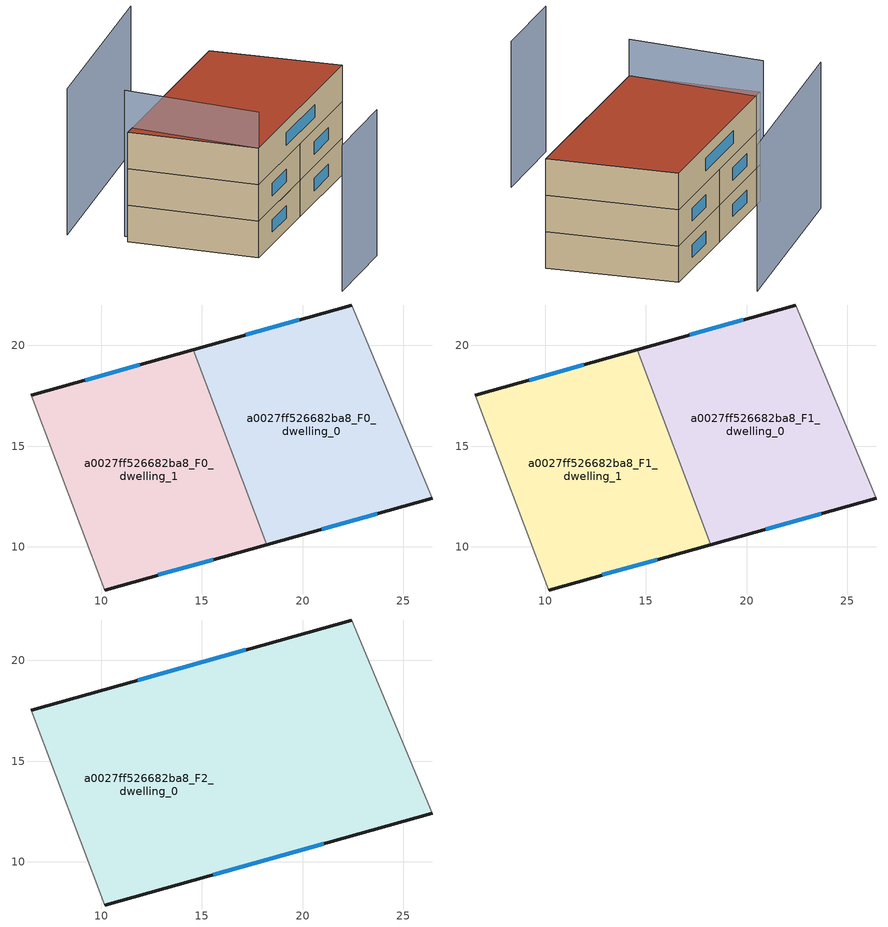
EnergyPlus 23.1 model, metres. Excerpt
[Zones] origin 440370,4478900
a0027ff526682ba8_F0_dwelling_0
 floor ground (EU_floor_Construction): 22.44,22.01 26.42,12.41 18.22,10.11 14.58,19.79 z0
 wall outside (EU_wall_Construction): 22.44,22.01 14.58,19.79 / 18.22,10.11 26.42,12.41 z0:3
 wall adiabatic (EU_wall_Construction): 26.42,12.41 22.44,22.01 z0:3
 wall to a0027ff526682ba8_F0_dwelling_1 (EU_wall_Construction): 14.58,19.79 18.22,10.11 z0:3
 window (EU_Window_Construction): 19.83,21.27 17.18,20.53 / 20.94,10.87 23.7,11.65 z0.99:2.01
a0027ff526682ba8_F0_dwelling_1
 floor ground (EU_floor_Construction): 14.58,19.79 18.22,10.11 10.17,7.86 6.53,17.53 z0
 wall outside (EU_wall_Construction): 10.17,7.86 18.22,10.11 / 14.58,19.79 6.53,17.53 z0:3
 wall adiabatic (EU_wall_Construction): 6.53,17.53 10.17,7.86 z0:3
 window (EU_Window_Construction): 12.84,8.61 15.55,9.37 / 11.91,19.04 9.2,18.28 z0.99:2.01
a0027ff526682ba8_F1_dwelling_0
 floor to a0027ff526682ba8_F0_dwelling_0 (EU_floor_Construction): 22.44,22.01 26.42,12.41 18.22,10.11 14.58,19.79 z3
 wall outside (EU_wall_Construction): 22.44,22.01 14.58,19.79 / 18.22,10.11 26.42,12.41 z3:6
 wall adiabatic (EU_wall_Construction): 26.42,12.41 22.44,22.01 z3:6
 wall to a0027ff526682ba8_F1_dwelling_1 (EU_wall_Construction): 14.58,19.79 18.22,10.11 z3:6
 window (EU_Window_Construction): 19.83,21.27 17.18,20.53 / 20.94,10.87 23.7,11.65 z3.99:5.01
a0027ff526682ba8_F1_dwelling_1
 floor to a0027ff526682ba8_F0_dwelling_1 (EU_floor_Construction): 14.58,19.79 18.22,10.11 10.17,7.86 6.53,17.53 z3
 wall outside (EU_wall_Construction): 10.17,7.86 18.22,10.11 / 14.58,19.79 6.53,17.53 z3:6
 wall adiabatic (EU_wall_Construction): 6.53,17.53 10.17,7.86 z3:6
 window (EU_Window_Construction): 12.84,8.61 15.55,9.37 / 11.91,19.04 9.2,18.28 z3.99:5.01
a0027ff526682ba8_F2_dwelling_0
 floor to a0027ff526682ba8_F1_dwelling_0 (EU_floor_Construction): 22.44,22.01 26.42,12.41 18.22,10.11 14.58,19.79 z6
 floor to a0027ff526682ba8_F1_dwelling_1 (EU_floor_Construction): 14.58,19.79 18.22,10.11 10.17,7.86 6.53,17.53 z6
 wall outside (EU_wall_Construction): 22.44,22.01 6.53,17.53 / 10.17,7.86 26.42,12.41 z6:9
 wall adiabatic (EU_wall_Construction): 26.42,12.41 22.44,22.01 / 6.53,17.53 10.17,7.86 z6:9
 window (EU_Window_Construction): 17.17,20.52 11.8,19.01 / 15.56,9.37 21.04,10.9 z6.99:8.01
 roof outside (EU_roof_Construction): 26.42,12.41 22.44,22.01 6.53,17.53 10.17,7.86 z9
shading: 7.22,18.35 10.18,7.83 / 20.09,27.68 4.82,21.95 / 9.06,-0.98 15.92,1.04 z0:12
[Building]
EU S2 Campaign: North Axis=0; Terrain=City; Solar Distribution=FullExterior
[Site:Location]
Madrid: Latitude=40.5; Longitude=-3.5; Time Zone=1; Elevation=609
[SizingPeriod:WeatherFileDays]
AnnualSizingPeriod: Begin Month=1; Begin Day of Month=1; End Month=12; End Day of Month=31; Day of Week for Start Day=Monday; Use Weather File Daylight Saving Period=No; Use Weather File Rain and Snow Indicators=No
[MATERIAL]
EU_InternalMass_Material: Roughness=MediumRough; Thickness=0.1; Conductivity=1; Density=1800; Specific Heat=900; Thermal Absorptance=0.9; Solar Absorptance=0.7; Visible Absorptance=0.7
[MATERIAL:NOMASS] Roughness=MediumRough; Thermal Absorptance=0.9; Solar Absorptance=0.7; Visible Absorptance=0.7
Name | Thermal Resistance
EU_wall_NoMass | 0.609216
EU_roof_NoMass | 0.513268
EU_floor_NoMass | 0.568163
[WINDOWMATERIAL:SIMPLEGLAZINGSYSTEM]
EU_Window_SimpleGlazing: UFactor=5.50606; Solar Heat Gain Coefficient=0.85; Visible Transmittance=0.85
[CONSTRUCTION]
EU_wall_Construction: EU_wall_NoMass
EU_roof_Construction: EU_roof_NoMass
EU_floor_Construction: EU_floor_NoMass
EU_Window_Construction: EU_Window_SimpleGlazing
EU_InternalMass_Construction: EU_InternalMass_Material
[ZONE] Type=1; Multiplier=1; Ceiling Height=autocalculate; Floor Area=autocalculate; Part of Total Floor Area=Yes
Name | Volume
a0027ff526682ba8_F0_dwelling_0; a0027ff526682ba8_F1_dwelling_0 | 258.18
a0027ff526682ba8_F2_dwelling_0 | 516.357
a0027ff526682ba8_F0_dwelling_1; a0027ff526682ba8_F1_dwelling_1 | 258.185
[INTERNALMASS] Construction=EU_InternalMass_Construction
Name | Zone or ZoneList | Surface Area
a0027ff526682ba8_F0_dwelling_0_EU_InternalMass | a0027ff526682ba8_F0_dwelling_0 | 86.0601
a0027ff526682ba8_F0_dwelling_1_EU_InternalMass | a0027ff526682ba8_F0_dwelling_1 | 86.0616
a0027ff526682ba8_F1_dwelling_0_EU_InternalMass | a0027ff526682ba8_F1_dwelling_0 | 86.0601
a0027ff526682ba8_F1_dwelling_1_EU_InternalMass | a0027ff526682ba8_F1_dwelling_1 | 86.0616
a0027ff526682ba8_F2_dwelling_0_EU_InternalMass | a0027ff526682ba8_F2_dwelling_0 | 172.123
[OTHEREQUIPMENT] Fuel Type=Electricity; Design Level Calculation Method=Watts/Area; Power per Zone Floor Area=1; Fraction Latent=0; Fraction Radiant=0; Fraction Lost=0; Carbon Dioxide Generation Rate=0; EndUse Subcategory=EU_Step8_InternalGains
Name | Zone or ZoneList or Space or SpaceList | Schedule
EU_Step8_InternalGain_a0027ff526682ba8_F0_dwelling_0_f000 | a0027ff526682ba8_F0_dwelling_0 | EU_Step8_GainSchedule_a0027ff526682ba8_F0_dwelling_0_f000
EU_Step8_InternalGain_a0027ff526682ba8_F0_dwelling_1_f000 | a0027ff526682ba8_F0_dwelling_1 | EU_Step8_GainSchedule_a0027ff526682ba8_F0_dwelling_1_f000
EU_Step8_InternalGain_a0027ff526682ba8_F1_dwelling_0_f000 | a0027ff526682ba8_F1_dwelling_0 | EU_Step8_GainSchedule_a0027ff526682ba8_F1_dwelling_0_f000
EU_Step8_InternalGain_a0027ff526682ba8_F1_dwelling_1_f000 | a0027ff526682ba8_F1_dwelling_1 | EU_Step8_GainSchedule_a0027ff526682ba8_F1_dwelling_1_f000
EU_Step8_InternalGain_a0027ff526682ba8_F2_dwelling_0_f000 | a0027ff526682ba8_F2_dwelling_0 | EU_Step8_GainSchedule_a0027ff526682ba8_F2_dwelling_0_f000
[ZONEVENTILATION:DESIGNFLOWRATE] Schedule=EU_AlwaysOn; Design Flow Rate Calculation Method=AirChanges/Hour; Air Changes per Hour=0.752966; Ventilation Type=Natural; Fan Pressure Rise=0; Fan Total Efficiency=1; Constant Term Coefficient=1; Temperature Term Coefficient=0; Velocity Term Coefficient=0; Velocity Squared Term Coefficient=0; Minimum Indoor Temperature=-100; Maximum Indoor Temperature=100; Delta Temperature=-100; Minimum Outdoor Temperature=-100; Maximum Outdoor Temperature=100; Maximum Wind Speed=40
Name | Zone or ZoneList or Space or SpaceList
EU_ConstantAir_a0027ff526682ba8_F0_dwelling_0 | a0027ff526682ba8_F0_dwelling_0
EU_ConstantAir_a0027ff526682ba8_F0_dwelling_1 | a0027ff526682ba8_F0_dwelling_1
EU_ConstantAir_a0027ff526682ba8_F1_dwelling_0 | a0027ff526682ba8_F1_dwelling_0
EU_ConstantAir_a0027ff526682ba8_F1_dwelling_1 | a0027ff526682ba8_F1_dwelling_1
EU_ConstantAir_a0027ff526682ba8_F2_dwelling_0 | a0027ff526682ba8_F2_dwelling_0
[HVACTEMPLATE:THERMOSTAT] Constant Heating Setpoint=20; Constant Cooling Setpoint=50
EU_HeatOnly_a0027ff526682ba8_F0_dwelling_0; EU_HeatOnly_a0027ff526682ba8_F0_dwelling_1; EU_HeatOnly_a0027ff526682ba8_F1_dwelling_0; EU_HeatOnly_a0027ff526682ba8_F1_dwelling_1; EU_HeatOnly_a0027ff526682ba8_F2_dwelling_0
[HVACTEMPLATE:ZONE:IDEALLOADSAIRSYSTEM] System Availability Schedule=EU_AlwaysOn; Maximum Heating Supply Air Temperature=50; Minimum Cooling Supply Air Temperature=13; Maximum Heating Supply Air Humidity Ratio=0.0156; Minimum Cooling Supply Air Humidity Ratio=0.0077; Heating Limit=NoLimit; Cooling Limit=NoLimit; Heating Availability Schedule=EU_AlwaysOn; Cooling Availability Schedule=EU_CoolingOff; Dehumidification Control Type=ConstantSensibleHeatRatio; Cooling Sensible Heat Ratio=0.7; Dehumidification Setpoint=60; Humidification Control Type=None; Humidification Setpoint=30; Outdoor Air Method=None; Outdoor Air Flow Rate per Person=0.00944; Outdoor Air Flow Rate per Zone Floor Area=0; Outdoor Air Flow Rate per Zone=0; Demand Controlled Ventilation Type=None; Outdoor Air Economizer Type=NoEconomizer; Heat Recovery Type=None; Sensible Heat Recovery Effectiveness=0.7; Latent Heat Recovery Effectiveness=0.65
Name | Template Thermostat
a0027ff526682ba8_F0_dwelling_0 | EU_HeatOnly_a0027ff526682ba8_F0_dwelling_0
a0027ff526682ba8_F0_dwelling_1 | EU_HeatOnly_a0027ff526682ba8_F0_dwelling_1
a0027ff526682ba8_F1_dwelling_0 | EU_HeatOnly_a0027ff526682ba8_F1_dwelling_0
a0027ff526682ba8_F1_dwelling_1 | EU_HeatOnly_a0027ff526682ba8_F1_dwelling_1
a0027ff526682ba8_F2_dwelling_0 | EU_HeatOnly_a0027ff526682ba8_F2_dwelling_0
[SIZING:ZONE] Zone Cooling Design Supply Air Temperature Input Method=SupplyAirTemperature; Zone Cooling Design Supply Air Temperature=13; Zone Heating Design Supply Air Temperature Input Method=SupplyAirTemperature; Zone Heating Design Supply Air Temperature=50; Zone Cooling Design Supply Air Humidity Ratio=0.008; Zone Heating Design Supply Air Humidity Ratio=0.008; Cooling Design Air Flow Method=DesignDay; Cooling Design Air Flow Rate=0; Cooling Minimum Air Flow per Zone Floor Area=0.000762; Cooling Minimum Air Flow=0; Cooling Minimum Air Flow Fraction=0.2; Heating Design Air Flow Method=DesignDay; Heating Design Air Flow Rate=0; Heating Maximum Air Flow per Zone Floor Area=0.002032; Heating Maximum Air Flow=0.141576; Heating Maximum Air Flow Fraction=0.3; Account for Dedicated Outdoor Air System=No; Dedicated Outdoor Air System Control Strategy=NeutralSupplyAir; Dedicated Outdoor Air Low Setpoint Temperature for Design=autosize; Dedicated Outdoor Air High Setpoint Temperature for Design=autosize; Zone Load Sizing Method=Sensible Load Only No Latent Load; Zone Latent Cooling Design Supply Air Humidity Ratio Input Method=HumidityRatioDifference; Zone Cooling Design Supply Air Humidity Ratio Difference=0.005; Zone Latent Heating Design Supply Air Humidity Ratio Input Method=HumidityRatioDifference; Zone Humidification Design Supply Air Humidity Ratio Difference=0.005
a0027ff526682ba8_F0_dwelling_0; a0027ff526682ba8_F0_dwelling_1; a0027ff526682ba8_F1_dwelling_0; a0027ff526682ba8_F1_dwelling_1; a0027ff526682ba8_F2_dwelling_0
[SCHEDULE:CONSTANT]
Name | Hourly Value
EU_AlwaysOn | 1
EU_CoolingOff | 0
[SCHEDULE:FILE] Column Number=1; Rows to Skip at Top=0; Number of Hours of Data=8760; Column Separator=Comma; Interpolate to Timestep=No; Minutes per Item=60; Adjust Schedule for Daylight Savings=Yes
Name | File
EU_Step8_GainSchedule_a0027ff526682ba8_F0_dwelling_0_f000 | ../../schedules/a0027ff526682ba8/a0027ff526682ba8_F0_dwelling_0_f000_gain.csv
EU_Step8_GainSchedule_a0027ff526682ba8_F0_dwelling_1_f000 | ../../schedules/a0027ff526682ba8/a0027ff526682ba8_F0_dwelling_1_f000_gain.csv
EU_Step8_GainSchedule_a0027ff526682ba8_F1_dwelling_0_f000 | ../../schedules/a0027ff526682ba8/a0027ff526682ba8_F1_dwelling_0_f000_gain.csv
EU_Step8_GainSchedule_a0027ff526682ba8_F1_dwelling_1_f000 | ../../schedules/a0027ff526682ba8/a0027ff526682ba8_F1_dwelling_1_f000_gain.csv
EU_Step8_GainSchedule_a0027ff526682ba8_F2_dwelling_0_f000 | ../../schedules/a0027ff526682ba8/a0027ff526682ba8_F2_dwelling_0_f000_gain.csv
